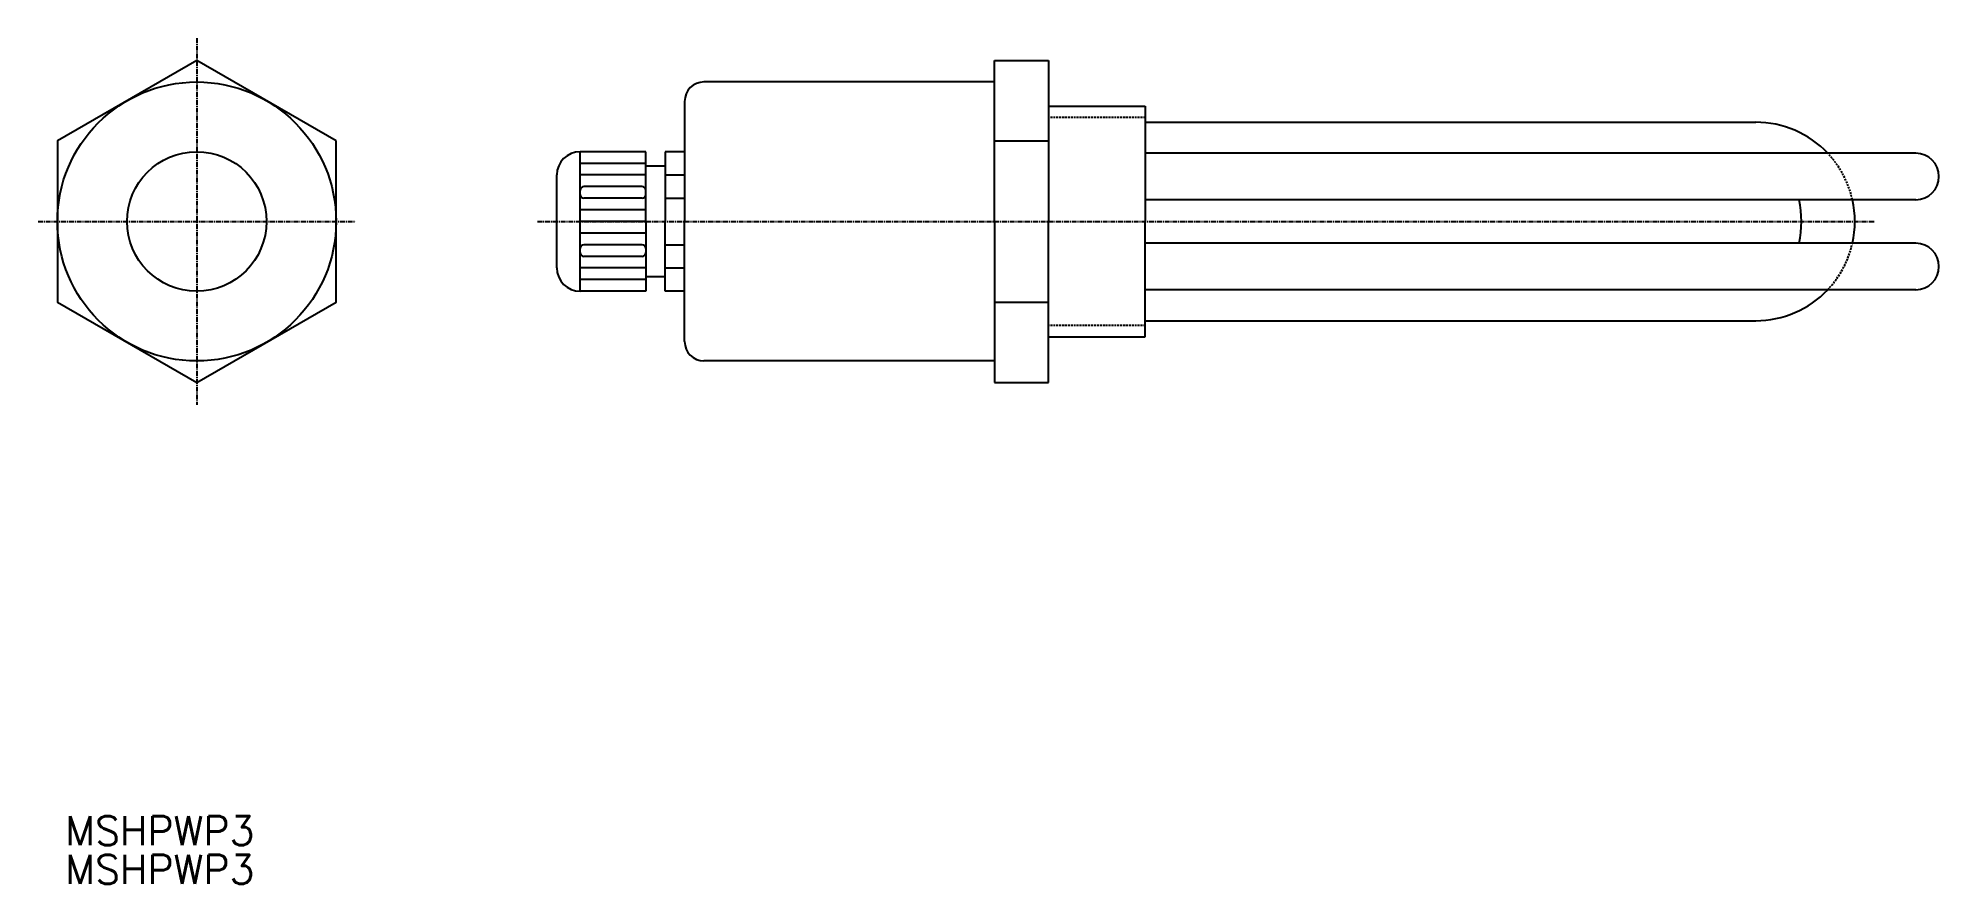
# Model space of a CAD drawing. Extents: x 56 to 547, y 48 to 266.
import ezdxf
from ezdxf.enums import TextEntityAlignment as Align

# ---------------------------------------------------------------- set-up
doc = ezdxf.new("R2010")
doc.units = 0
doc.linetypes.add('CENTER', pattern=[2, 1.25, -0.25, 0.25, -0.25])
doc.linetypes.add('DASHED', pattern=[0.75, 0.5, -0.25])
doc.layers.get('0').update_dxf_attribs({"linetype": 'CONTINUOUS'})
doc.layers.add('CENTER', color=1, linetype='CENTER')
doc.styles.get("Standard").update_dxf_attribs({"font": 'txt.shx', "bigfont": 'extfont.shx'})

msp = doc.modelspace()

# ---------------------------------------------------------------- linework, layer by layer
at = {"color": 7, "linetype": 'CONTINUOUS'}
for p, q in [((303.31, 219.08), (303.31, 260.65)), ((303.31, 260.65), (317.31, 260.65)), ((317.31, 260.65), (317.31, 219.08)), ((303.31, 255.08), (228.31, 255.08)), ((223.31, 250.08), (223.31, 219.08)), ((317.31, 248.88), (342.31, 248.88)), ((342.31, 248.88), (342.31, 219.08)), ((342.31, 244.69), (499.97, 244.69)), ((196.31, 201.08), (196.31, 237.08)), ((213.31, 237.08), (196.31, 237.08)), ((213.31, 219.08), (213.31, 237.08)), ((218.31, 237.08), (218.31, 219.08)), ((223.31, 237.08), (218.31, 237.08)), ((303.31, 239.86), (317.31, 239.86)), ((516.44, 236.69), (342.31, 236.69)), ((518.57, 236.69), (516.44, 236.69)), ((541.31, 236.69), (518.57, 236.69)), ((190.31, 207.08), (190.31, 231.08)), ((213.31, 234.08), (196.31, 234.08)), ((213.31, 231.08), (196.31, 231.08)), ((218.31, 233.35), (213.31, 233.35)), ((218.31, 231.08), (223.31, 231.08)), ((212.31, 228.08), (197.31, 228.08)), ((213.31, 222.08), (196.31, 222.08)), ((212.31, 225.08), (197.31, 225.08)), ((218.31, 225.08), (223.31, 225.08)), ((524.96, 224.69), (342.31, 224.69)), ((541.31, 224.69), (524.96, 224.69)), ((213.31, 219.08), (196.31, 219.08)), ((213.31, 216.08), (196.31, 216.08)), ((213.31, 219.08), (213.31, 201.08)), ((218.31, 201.08), (218.31, 219.08)), ((223.31, 188.08), (223.31, 219.08)), ((303.31, 219.08), (303.31, 177.51)), ((317.31, 177.51), (317.31, 219.08)), ((342.31, 189.27), (342.31, 219.08)), ((212.31, 213.08), (197.31, 213.08)), ((218.31, 213.08), (223.31, 213.08)), ((524.96, 213.46), (342.31, 213.46)), ((541.31, 213.46), (524.96, 213.46)), ((213.31, 207.08), (196.31, 207.08)), ((212.31, 210.08), (197.31, 210.08)), ((218.31, 207.08), (223.31, 207.08)), ((213.31, 204.08), (196.31, 204.08)), ((218.31, 204.8), (213.31, 204.8)), ((516.44, 201.46), (342.31, 201.46)), ((518.57, 201.46), (516.44, 201.46)), ((541.31, 201.46), (518.57, 201.46)), ((213.31, 201.08), (196.31, 201.08)), ((223.31, 201.08), (218.31, 201.08)), ((303.31, 198.29), (317.31, 198.29)), ((342.31, 193.46), (499.97, 193.46)), ((317.31, 189.27), (342.31, 189.27)), ((303.31, 183.08), (228.31, 183.08)), ((303.31, 177.51), (317.31, 177.51))]:
    msp.add_line(p, q, dxfattribs=at)
at = {"color": 3, "linetype": 'DASHED'}
for p, q in [((342.31, 245.88), (317.31, 245.88)), ((342.31, 192.27), (317.31, 192.27))]:
    msp.add_line(p, q, dxfattribs=at)
at = {"color": 7, "linetype": 'CONTINUOUS'}
msp.add_lwpolyline([(133.3, 239.86), (97.3, 260.65), (61.3, 239.86), (61.3, 198.29), (97.3, 177.51), (133.3, 198.29)], close=True, dxfattribs=at)
for radius in [36, 18]:
    msp.add_circle((97.3, 219.08), radius, dxfattribs=at)
for centre, radius, start, end in [((228.31, 250.08), 5, 90, 180), ((499.97, 219.08), 25.61, 43.4454, 90), ((196.31, 231.08), 6, 90, 180), ((541.31, 230.69), 6, 270, 90), ((197.31, 227.08), 1, 90, 180), ((197.31, 226.08), 1, 180, 270), ((212.31, 227.08), 1, 0, 90), ((212.31, 226.08), 1, 270, 0), ((486.18, 219.08), 25.61, 347.3405, 12.6595), ((499.97, 219.08), 25.61, 347.3405, 12.6595), ((197.31, 212.08), 1, 90, 180), ((212.31, 212.08), 1, 0, 90), ((541.31, 207.46), 6, 270, 90), ((196.31, 207.08), 6, 180, 270), ((197.31, 211.08), 1, 180, 270), ((212.31, 211.08), 1, 270, 0), ((499.97, 219.08), 25.61, 270, 316.5546), ((228.31, 188.08), 5, 180, 270)]:
    msp.add_arc(centre, radius, start, end, dxfattribs=at)
at = {"color": 3, "linetype": 'DASHED'}
for start, end in [(12.6595, 43.4454), (316.5546, 347.3405)]:
    msp.add_arc((499.97, 219.08), 25.61, start, end, dxfattribs=at)
at = {"layer": 'CENTER', "color": 1, "linetype": 'CENTER'}
for p, q in [((97.3, 266.42), (97.3, 171.73)), ((56.3, 219.08), (138.3, 219.08)), ((185.31, 219.08), (530.59, 219.08))]:
    msp.add_line(p, q, dxfattribs=at)

# ---------------------------------------------------------------- texts
at = {"color": 7, "linetype": 'CONTINUOUS'}
for p in [(63.33, 61.86), (63.33, 51.86)]:
    msp.add_text('MSHPWP3', height=7.5, dxfattribs=at).set_placement(p, align=Align.MIDDLE_LEFT)

doc.saveas('drawing.dxf')
